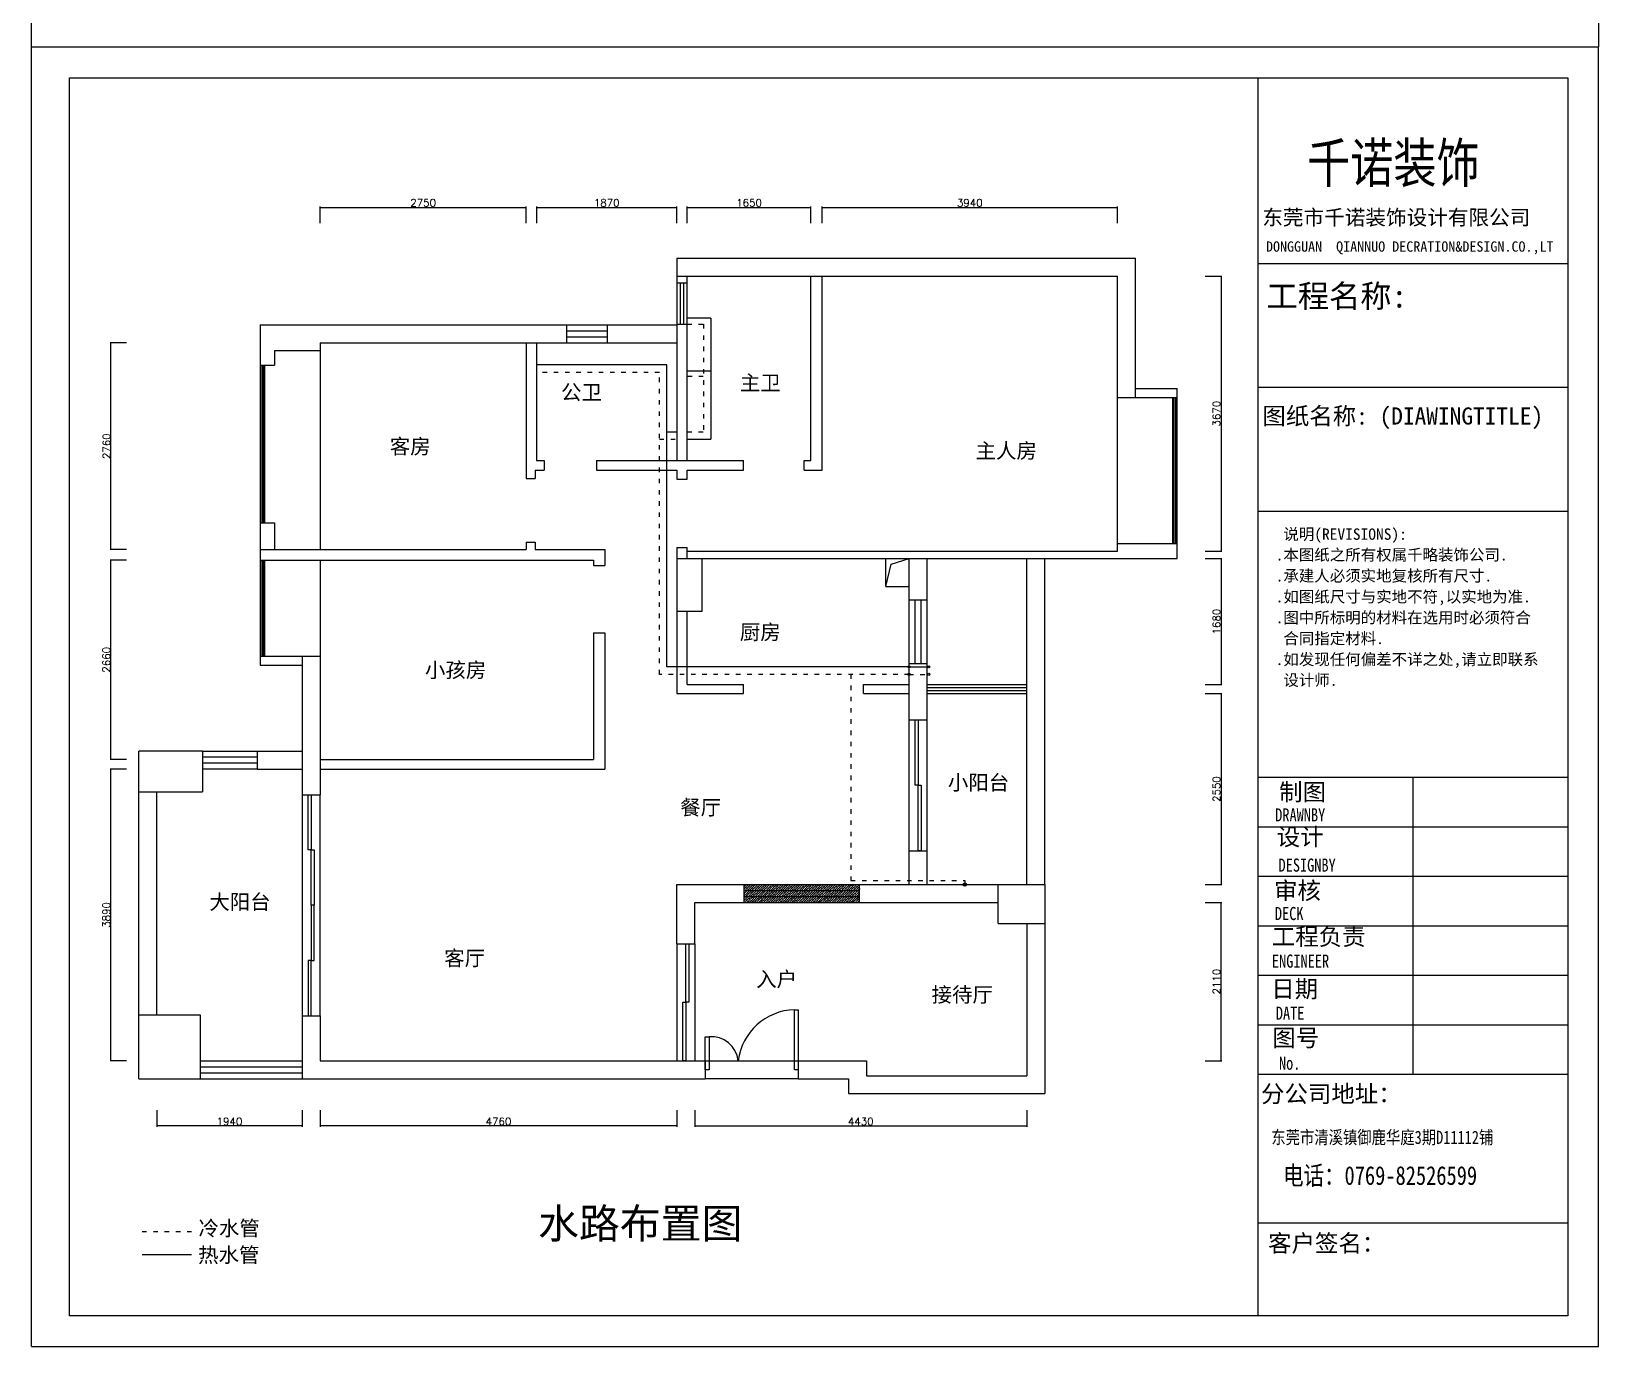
# Model space of a CAD drawing. Header units: millimetres. Extents: x 1149180 to 1411665549, y -85375798 to -28940.
# Drawn here: x 1149182 to 1170099, y -150367 to -132814 of the extents above; entities that cross this region are included whole.
import ezdxf

# ---------------------------------------------------------------- set-up
doc = ezdxf.new("R2010")
doc.units = ezdxf.units.MM
doc.header["$PDMODE"] = 35
doc.linetypes.add('ACAD_ISO03W100', pattern=[30, 12, -18])
for name, color, linetype in [('GSHTK', 7, 'Continuous'), ('TEXT', 3, 'Continuous'), ('图框', 7, 'Continuous')]:
    doc.layers.add(name, color=color, linetype=linetype)
doc.styles.get("Standard").update_dxf_attribs({"font": 'txt', "bigfont": 'gbcbig.shx'})
doc.styles.add('仿宋', font='SimSun.ttf')
doc.styles.add('宋体字', font='NSimSun.ttf', dxfattribs={"width": 0.8, "height": 120})
doc.dimstyles.new('ISO-25', dxfattribs={"dimtxt": 100, "dimasz": 2.5, "dimexe": 10, "dimexo": 30, "dimgap": 10, "dimtad": 1, "dimdec": 0, "dimtxsty": 'Standard', "dimblk": 'ARCHTICK', "dimcen": 2.5, "dimclrd": 8, "dimclre": 8, "dimclrt": 3, "dimadec": 0, "dimazin": 0, "dimtfac": 1, "dimtdec": 0, "dimtmove": 0, "dimatfit": 3, "dimldrblk": 'DOT', "dimfxl": 1.25, "dimarcsym": 0})

# ---------------------------------------------------------------- blocks, each defined once
blk = doc.blocks.new('_ArchTick')
at = {"color": 0, "linetype": 'ByBlock', "const_width": 0.15}
blk.add_lwpolyline([(-0.5, -0.5), (0.5, 0.5)], dxfattribs=at)
blk = doc.blocks.new('*D569')
at = {"color": 8, "lineweight": -2}
for p, q in [((1153036, -147212), (1153036, -147432)), ((1157796, -147212), (1157796, -147432)), ((1157796, -147422), (1153036, -147422))]:
    blk.add_line(p, q, dxfattribs=at)
at = {"layer": 'Defpoints', "color": 0}
for p in [(1153036, -147182), (1157796, -147182), (1153036, -147422)]:
    blk.add_point(p, dxfattribs=at)
at = {"color": 8, "lineweight": -2, "xscale": 2.5, "yscale": 2.5, "zscale": 2.5, "rotation": 180}
blk.add_blockref('_ArchTick', (1153036, -147422), dxfattribs=at)
at = {"color": 8, "lineweight": -2, "xscale": 2.5, "yscale": 2.5, "zscale": 2.5}
blk.add_blockref('_ArchTick', (1157796, -147422), dxfattribs=at)
at = {"color": 3, "insert": (1155416, -147362), "char_height": 100, "attachment_point": 5}
blk.add_mtext('4760', dxfattribs=at)
blk = doc.blocks.new('_Dot')
at = {"color": 0, "linetype": 'ByBlock', "lineweight": -2}
blk.add_line((-0.5, 0), (-1, 0), dxfattribs=at)
at = {"color": 0, "linetype": 'ByBlock', "const_width": 0.5}
blk.add_lwpolyline([(-0.25, 0, 1), (0.25, 0, 1)], format="xyb", close=True, dxfattribs=at)
blk = doc.blocks.new('*D570')
at = {"color": 8, "lineweight": -2}
for p, q in [((1158036, -147212), (1158036, -147432)), ((1162466, -147212), (1162466, -147432)), ((1158036, -147422), (1162466, -147422))]:
    blk.add_line(p, q, dxfattribs=at)
at = {"layer": 'Defpoints', "color": 0}
for p in [(1158036, -147182), (1162466, -147182), (1162466, -147422)]:
    blk.add_point(p, dxfattribs=at)
at = {"color": 8, "lineweight": -2, "xscale": 2.5, "yscale": 2.5, "zscale": 2.5, "rotation": 180}
blk.add_blockref('_ArchTick', (1158036, -147422), dxfattribs=at)
at = {"color": 8, "lineweight": -2, "xscale": 2.5, "yscale": 2.5, "zscale": 2.5}
blk.add_blockref('_ArchTick', (1162466, -147422), dxfattribs=at)
at = {"color": 3, "insert": (1160251, -147362), "char_height": 100, "attachment_point": 5}
blk.add_mtext('4430', dxfattribs=at)
blk = doc.blocks.new('*D571')
at = {"color": 8, "lineweight": -2}
for p, q in [((1150856, -147212), (1150856, -147432)), ((1152796, -147212), (1152796, -147432)), ((1152796, -147422), (1150856, -147422))]:
    blk.add_line(p, q, dxfattribs=at)
at = {"layer": 'Defpoints', "color": 0}
for p in [(1150856, -147182), (1152796, -147182), (1150856, -147422)]:
    blk.add_point(p, dxfattribs=at)
at = {"color": 8, "lineweight": -2, "xscale": 2.5, "yscale": 2.5, "zscale": 2.5, "rotation": 180}
blk.add_blockref('_ArchTick', (1150856, -147422), dxfattribs=at)
at = {"color": 8, "lineweight": -2, "xscale": 2.5, "yscale": 2.5, "zscale": 2.5}
blk.add_blockref('_ArchTick', (1152796, -147422), dxfattribs=at)
at = {"color": 3, "insert": (1151826, -147362), "char_height": 100, "attachment_point": 5}
blk.add_mtext('1940', dxfattribs=at)
blk = doc.blocks.new('*D572')
at = {"color": 8, "lineweight": -2}
for p, q in [((1150453, -142661), (1150233, -142661)), ((1150243, -146551), (1150243, -142661)), ((1150453, -146551), (1150233, -146551))]:
    blk.add_line(p, q, dxfattribs=at)
at = {"layer": 'Defpoints', "color": 0}
for p in [(1150243, -142661), (1150483, -142661), (1150483, -146551)]:
    blk.add_point(p, dxfattribs=at)
at = {"color": 8, "lineweight": -2, "xscale": 2.5, "yscale": 2.5, "zscale": 2.5}
for p, rotation in [((1150243, -142661), 90), ((1150243, -146551), 270)]:
    blk.add_blockref('_ArchTick', p, dxfattribs=dict(at, rotation=rotation))
at = {"color": 3, "insert": (1150183, -144606), "char_height": 100, "attachment_point": 5, "rotation": 90}
blk.add_mtext('3890', dxfattribs=at)
blk = doc.blocks.new('*D573')
at = {"color": 8, "lineweight": -2}
for p, q in [((1150453, -139871), (1150233, -139871)), ((1150243, -142531), (1150243, -139871)), ((1150453, -142531), (1150233, -142531))]:
    blk.add_line(p, q, dxfattribs=at)
at = {"layer": 'Defpoints', "color": 0}
for p in [(1150243, -139871), (1150483, -139871), (1150483, -142531)]:
    blk.add_point(p, dxfattribs=at)
at = {"color": 8, "lineweight": -2, "xscale": 2.5, "yscale": 2.5, "zscale": 2.5}
for p, rotation in [((1150243, -139871), 90), ((1150243, -142531), 270)]:
    blk.add_blockref('_ArchTick', p, dxfattribs=dict(at, rotation=rotation))
at = {"color": 3, "insert": (1150183, -141201), "char_height": 100, "attachment_point": 5, "rotation": 90}
blk.add_mtext('2660', dxfattribs=at)
blk = doc.blocks.new('*D574')
at = {"color": 8, "lineweight": -2}
for p, q in [((1150453, -136971), (1150234, -136971)), ((1150244, -139731), (1150244, -136971)), ((1150453, -139731), (1150234, -139731))]:
    blk.add_line(p, q, dxfattribs=at)
at = {"layer": 'Defpoints', "color": 0}
for p in [(1150244, -136971), (1150483, -136971), (1150483, -139731)]:
    blk.add_point(p, dxfattribs=at)
at = {"color": 8, "lineweight": -2, "xscale": 2.5, "yscale": 2.5, "zscale": 2.5}
for p, rotation in [((1150244, -136971), 90), ((1150244, -139731), 270)]:
    blk.add_blockref('_ArchTick', p, dxfattribs=dict(at, rotation=rotation))
at = {"color": 3, "insert": (1150184, -138351), "char_height": 100, "attachment_point": 5, "rotation": 90}
blk.add_mtext('2760', dxfattribs=at)
blk = doc.blocks.new('*D575')
at = {"color": 8, "lineweight": -2}
for p, q in [((1153036, -135373), (1153036, -135153)), ((1153036, -135163), (1155786, -135163)), ((1155786, -135373), (1155786, -135153))]:
    blk.add_line(p, q, dxfattribs=at)
at = {"layer": 'Defpoints', "color": 0}
for p in [(1155786, -135163), (1153036, -135403), (1155786, -135403)]:
    blk.add_point(p, dxfattribs=at)
at = {"color": 8, "lineweight": -2, "xscale": 2.5, "yscale": 2.5, "zscale": 2.5, "rotation": 180}
blk.add_blockref('_ArchTick', (1153036, -135163), dxfattribs=at)
at = {"color": 8, "lineweight": -2, "xscale": 2.5, "yscale": 2.5, "zscale": 2.5}
blk.add_blockref('_ArchTick', (1155786, -135163), dxfattribs=at)
at = {"color": 3, "insert": (1154411, -135103), "char_height": 100, "attachment_point": 5}
blk.add_mtext('2750', dxfattribs=at)
blk = doc.blocks.new('*D576')
at = {"color": 8, "lineweight": -2}
for p, q in [((1155926, -135373), (1155926, -135153)), ((1155926, -135163), (1157796, -135163)), ((1157796, -135373), (1157796, -135153))]:
    blk.add_line(p, q, dxfattribs=at)
at = {"layer": 'Defpoints', "color": 0}
for p in [(1157796, -135163), (1155926, -135403), (1157796, -135403)]:
    blk.add_point(p, dxfattribs=at)
at = {"color": 8, "lineweight": -2, "xscale": 2.5, "yscale": 2.5, "zscale": 2.5, "rotation": 180}
blk.add_blockref('_ArchTick', (1155926, -135163), dxfattribs=at)
at = {"color": 8, "lineweight": -2, "xscale": 2.5, "yscale": 2.5, "zscale": 2.5}
blk.add_blockref('_ArchTick', (1157796, -135163), dxfattribs=at)
at = {"color": 3, "insert": (1156861, -135103), "char_height": 100, "attachment_point": 5}
blk.add_mtext('1870', dxfattribs=at)
blk = doc.blocks.new('*D577')
at = {"color": 8, "lineweight": -2}
for p, q in [((1157936, -135373), (1157936, -135153)), ((1157936, -135163), (1159586, -135163)), ((1159586, -135373), (1159586, -135153))]:
    blk.add_line(p, q, dxfattribs=at)
at = {"layer": 'Defpoints', "color": 0}
for p in [(1159586, -135163), (1157936, -135403), (1159586, -135403)]:
    blk.add_point(p, dxfattribs=at)
at = {"color": 8, "lineweight": -2, "xscale": 2.5, "yscale": 2.5, "zscale": 2.5, "rotation": 180}
blk.add_blockref('_ArchTick', (1157936, -135163), dxfattribs=at)
at = {"color": 8, "lineweight": -2, "xscale": 2.5, "yscale": 2.5, "zscale": 2.5}
blk.add_blockref('_ArchTick', (1159586, -135163), dxfattribs=at)
at = {"color": 3, "insert": (1158761, -135103), "char_height": 100, "attachment_point": 5}
blk.add_mtext('1650', dxfattribs=at)
blk = doc.blocks.new('*D578')
at = {"color": 8, "lineweight": -2}
for p, q in [((1159736, -135373), (1159736, -135153)), ((1159736, -135163), (1163676, -135163)), ((1163676, -135373), (1163676, -135153))]:
    blk.add_line(p, q, dxfattribs=at)
at = {"layer": 'Defpoints', "color": 0}
for p in [(1163676, -135163), (1159736, -135403), (1163676, -135403)]:
    blk.add_point(p, dxfattribs=at)
at = {"color": 8, "lineweight": -2, "xscale": 2.5, "yscale": 2.5, "zscale": 2.5, "rotation": 180}
blk.add_blockref('_ArchTick', (1159736, -135163), dxfattribs=at)
at = {"color": 8, "lineweight": -2, "xscale": 2.5, "yscale": 2.5, "zscale": 2.5}
blk.add_blockref('_ArchTick', (1163676, -135163), dxfattribs=at)
at = {"color": 3, "insert": (1161706, -135103), "char_height": 100, "attachment_point": 5}
blk.add_mtext('3940', dxfattribs=at)
blk = doc.blocks.new('*D579')
at = {"color": 8, "lineweight": -2}
for p, q in [((1164849, -136081), (1165069, -136081)), ((1165059, -136081), (1165059, -139751)), ((1164849, -139751), (1165069, -139751))]:
    blk.add_line(p, q, dxfattribs=at)
at = {"layer": 'Defpoints', "color": 0}
for p in [(1164819, -136081), (1164819, -139751), (1165059, -139751)]:
    blk.add_point(p, dxfattribs=at)
at = {"color": 8, "lineweight": -2, "xscale": 2.5, "yscale": 2.5, "zscale": 2.5}
for p, rotation in [((1165059, -136081), 90), ((1165059, -139751), 270)]:
    blk.add_blockref('_ArchTick', p, dxfattribs=dict(at, rotation=rotation))
at = {"color": 3, "insert": (1164999, -137916), "char_height": 100, "attachment_point": 5, "rotation": 90}
blk.add_mtext('3670', dxfattribs=at)
blk = doc.blocks.new('*D580')
at = {"color": 8, "lineweight": -2}
for p, q in [((1164849, -139851), (1165069, -139851)), ((1165059, -139851), (1165059, -141531)), ((1164849, -141531), (1165069, -141531))]:
    blk.add_line(p, q, dxfattribs=at)
at = {"layer": 'Defpoints', "color": 0}
for p in [(1164819, -139851), (1164819, -141531), (1165059, -141531)]:
    blk.add_point(p, dxfattribs=at)
at = {"color": 8, "lineweight": -2, "xscale": 2.5, "yscale": 2.5, "zscale": 2.5}
for p, rotation in [((1165059, -139851), 90), ((1165059, -141531), 270)]:
    blk.add_blockref('_ArchTick', p, dxfattribs=dict(at, rotation=rotation))
at = {"color": 3, "insert": (1164999, -140691), "char_height": 100, "attachment_point": 5, "rotation": 90}
blk.add_mtext('1680', dxfattribs=at)
blk = doc.blocks.new('*D581')
at = {"color": 8, "lineweight": -2}
for p, q in [((1164849, -141651), (1165069, -141651)), ((1165059, -141651), (1165059, -144201)), ((1164849, -144201), (1165069, -144201))]:
    blk.add_line(p, q, dxfattribs=at)
at = {"layer": 'Defpoints', "color": 0}
for p in [(1164819, -141651), (1164819, -144201), (1165059, -144201)]:
    blk.add_point(p, dxfattribs=at)
at = {"color": 8, "lineweight": -2, "xscale": 2.5, "yscale": 2.5, "zscale": 2.5}
for p, rotation in [((1165059, -141651), 90), ((1165059, -144201), 270)]:
    blk.add_blockref('_ArchTick', p, dxfattribs=dict(at, rotation=rotation))
at = {"color": 3, "insert": (1164999, -142926), "char_height": 100, "attachment_point": 5, "rotation": 90}
blk.add_mtext('2550', dxfattribs=at)
blk = doc.blocks.new('*D582')
at = {"color": 8, "lineweight": -2}
for p, q in [((1164849, -144441), (1165069, -144441)), ((1165059, -146551), (1165059, -144441)), ((1164849, -146551), (1165069, -146551))]:
    blk.add_line(p, q, dxfattribs=at)
at = {"layer": 'Defpoints', "color": 0}
for p in [(1164819, -144441), (1165059, -144441), (1164819, -146551)]:
    blk.add_point(p, dxfattribs=at)
at = {"color": 8, "lineweight": -2, "xscale": 2.5, "yscale": 2.5, "zscale": 2.5}
for p, rotation in [((1165059, -144441), 90), ((1165059, -146551), 270)]:
    blk.add_blockref('_ArchTick', p, dxfattribs=dict(at, rotation=rotation))
at = {"color": 3, "insert": (1164999, -145496), "char_height": 100, "attachment_point": 5, "rotation": 90}
blk.add_mtext('2110', dxfattribs=at)
blk = doc.blocks.new('324SDASD32')
at = {"color": 8}
blk.add_line((1149692, -28527), (1149692, -12006), dxfattribs=at)
at = {"layer": '图框', "color": 3}
for p, q in [((1149183, -28940), (1149184, -11593)), ((1149184, -11593), (1170099, -11593)), ((1170099, -28940), (1170099, -11593)), ((1149183, -28940), (1170099, -28940))]:
    blk.add_line(p, q, dxfattribs=at)
at = {"layer": '图框', "color": 8}
for p, q in [((1149692, -12006), (1169686, -12006)), ((1165556, -28527), (1165556, -12006)), ((1169686, -12006), (1169686, -28527)), ((1165556, -14484), (1169686, -14484)), ((1165556, -16136), (1169686, -16136)), ((1165556, -17788), (1169686, -17788)), ((1165556, -21340), (1169686, -21340)), ((1167621, -21340), (1167621, -25305)), ((1165556, -22001), (1169686, -22001)), ((1165556, -22662), (1169686, -22662)), ((1165556, -23323), (1169686, -23323)), ((1165556, -23983), (1169686, -23983)), ((1165556, -24644), (1169686, -24644)), ((1165556, -25305), (1169686, -25305)), ((1165556, -27288), (1169686, -27288)), ((1169686, -28527), (1149692, -28527))]:
    blk.add_line(p, q, dxfattribs=at)
at = {"layer": '图框', "color": 1, "style": '宋体字', "width": 0.8}
for s, height, p in [('千诺装饰', 528, (1166208, -13406)), ('DRAWNBY', 175.3, (1165783, -21931)), ('DESIGNBY', 175.3, (1165827, -22601)), ('DECK', 175.3, (1165779, -23247)), ('ENGINEER', 175.3, (1165739, -23882)), ('DATE', 175.3, (1165791, -24577)), ('No.', 175.3, (1165833, -25244)), ('东莞市清溪镇御鹿华庭3期D11112铺', 175.26, (1165731, -26234)), ('电话：0769-82526599', 250.14, (1165889, -26781))]:
    blk.add_text(s, height=height, dxfattribs=at).set_placement(p)
at = {"layer": '图框', "color": 1, "style": '仿宋'}
for s, height, p in [('东莞市千诺装饰设计有限公司', 201.78, (1165610, -13970)), ('DONGGUAN  QIANNUO DECRATION&DESIGN.CO.,LT', 137.58, (1165660, -14327)), ('工程名称:', 305.7, (1165667, -15072)), ('图纸名称: (DIAWINGTITLE)', 229.29, (1165612, -16634)), ('     说明(REVISIONS):', 151.33, (1165377, -18172)), ('    .本图纸之所有权属千略装饰公司.', 151.33, (1165377, -18448)), ('    .承建人必须实地复核所有尺寸.', 151.33, (1165377, -18728)), ('    .如图纸尺寸与实地不符,以实地为准.', 151.33, (1165377, -19007)), ('    .图中所标明的材料在选用时必须符合', 151.33, (1165377, -19286)), ('     合同指定材料.', 151.33, (1165377, -19564)), ('    .如发现任何偏差不详之处,请立即联系', 151.33, (1165377, -19843)), ('     设计师.', 151.3, (1165377, -20120)), ('制图', 229.3, (1165835, -21652)), ('设计', 229.3, (1165804, -22250)), ('审核', 229.3, (1165767, -22968)), ('工程负责', 229.3, (1165738, -23582)), ('日期', 229.3, (1165730, -24280)), ('图号', 229.3, (1165744, -24933)), ('分公司地址：', 229.3, (1165594, -25680)), ('客户签名：', 229.3, (1165688, -27674))]:
    blk.add_text(s, height=height, dxfattribs=at).set_placement(p)

msp = doc.modelspace()

# ---------------------------------------------------------------- hatches: boundary and pattern name
at = {"layer": 'GSHTK'}
h = msp.add_hatch(dxfattribs=at)
h.set_pattern_fill('ANSI36', color=1, scale=7, style=0)
h.set_pattern_definition([(45, (2323.773, -118700.943), (11.78658616, 43.2174826), [55.5625, -11.1125, 0, -11.1125])])
h.paths.add_polyline_path([(1160235.8, -144201), (1158695.8, -144201), (1158695.8, -144281), (1160235.8, -144281)])
h.paths.add_polyline_path([(1160235.8, -144281), (1158695.8, -144281), (1158695.8, -144361), (1160235.8, -144361)])
h.paths.add_polyline_path([(1160235.8, -144361), (1158695.8, -144361), (1158695.8, -144441), (1160235.8, -144441)])

# ---------------------------------------------------------------- linework, layer by layer
at = {"color": 8}
for p, q in [((1157795.8, -135841), (1157795.8, -138541)), ((1157795.8, -135841), (1163915.8, -135841)), ((1163915.8, -137701), (1163915.8, -135841)), ((1157795.8, -136081), (1163675.8, -136081)), ((1157935.8, -138541), (1157935.8, -136081)), ((1159585.8, -138541), (1159585.8, -136081)), ((1159735.8, -138671), (1159735.8, -136081)), ((1163675.8, -139751), (1163675.8, -136081)), ((1157795.8, -136171), (1157935.8, -136171)), ((1152235.8, -136731), (1152235.8, -141271)), ((1152235.8, -136731), (1157795.8, -136731)), ((1156325.8, -136731), (1156325.8, -136971)), ((1156865.8, -136731), (1156865.8, -136971)), ((1157795.8, -136721), (1157935.8, -136721)), ((1153035.8, -136971), (1153035.8, -139731)), ((1153035.8, -136971), (1157795.8, -136971)), ((1155785.8, -136971), (1155785.8, -138671)), ((1155925.8, -136971), (1155925.8, -138541)), ((1152425.8, -137071), (1152425.8, -137271)), ((1152425.8, -137071), (1153035.8, -137071)), ((1152235.8, -137271), (1152425.8, -137271)), ((1152295.8, -137271), (1152295.8, -139371)), ((1163915.8, -137581), (1164475.8, -137581)), ((1164475.8, -139851), (1164475.8, -137581)), ((1163675.8, -137701), (1164475.8, -137701)), ((1164415.8, -139651), (1164415.8, -137701)), ((1155785.8, -138671), (1155785.8, -138781)), ((1155905.8, -138671), (1156025.8, -138671)), ((1155905.8, -138671), (1155905.8, -138781)), ((1155925.8, -138541), (1156025.8, -138541)), ((1156025.8, -138541), (1156025.8, -138671)), ((1156725.8, -138541), (1156725.8, -138671)), ((1156725.8, -138541), (1157795.8, -138541)), ((1156725.8, -138671), (1157795.8, -138671)), ((1157795.8, -138541), (1158685.8, -138541)), ((1157795.8, -138671), (1157795.8, -138791)), ((1157935.8, -138671), (1158685.8, -138671)), ((1157935.8, -138791), (1157935.8, -138671)), ((1158685.8, -138671), (1158685.8, -138541)), ((1159495.8, -138541), (1159585.8, -138541)), ((1159495.8, -138671), (1159495.8, -138541)), ((1159495.8, -138671), (1159735.8, -138671)), ((1155785.8, -138781), (1155905.8, -138781)), ((1157795.8, -138791), (1157935.8, -138791)), ((1152235.8, -139371), (1152425.8, -139371)), ((1152425.8, -139371), (1152425.8, -139731)), ((1155785.8, -139631), (1155905.8, -139631)), ((1155785.8, -139631), (1155785.8, -139731)), ((1155905.8, -139631), (1155905.8, -139731)), ((1157795.8, -139701), (1157795.8, -141651)), ((1157795.8, -139701), (1157935.8, -139701)), ((1157935.8, -139851), (1157935.8, -139701)), ((1163675.8, -139651), (1164475.8, -139651)), ((1152235.8, -139731), (1155785.8, -139731)), ((1152235.8, -139871), (1156685.8, -139871)), ((1152295.8, -139871), (1152295.8, -141151)), ((1153035.8, -139871), (1153035.8, -143001)), ((1155905.8, -139731), (1156835.8, -139731)), ((1156685.8, -139871), (1156685.8, -139941)), ((1156835.8, -139731), (1156835.8, -139941)), ((1157795.8, -139851), (1164475.8, -139851)), ((1157935.8, -139751), (1163675.8, -139751)), ((1158135.8, -140551), (1158135.8, -139851)), ((1160585.8, -140221), (1160585.8, -139851)), ((1160585.8, -140221), (1160654.8, -139923.2)), ((1160654.8, -139923.2), (1160895.8, -139851)), ((1160895.8, -142001), (1160895.8, -139851)), ((1161135.8, -142001), (1161135.8, -139851)), ((1162465.8, -144201), (1162465.8, -139851)), ((1162705.8, -144201), (1162705.8, -139851)), ((1156685.8, -139941), (1156835.8, -139941)), ((1160585.8, -140221), (1160895.8, -140221)), ((1157795.8, -140551), (1158135.8, -140551)), ((1157935.8, -141531), (1157935.8, -140551)), ((1160895.8, -140401), (1161135.8, -140401)), ((1156685.8, -140841), (1156685.8, -142531)), ((1156685.8, -140841), (1156835.8, -140841)), ((1156835.8, -140841), (1156835.8, -142661)), ((1152235.8, -141151), (1153035.8, -141151)), ((1152795.8, -141151), (1152795.8, -143001)), ((1152235.8, -141271), (1152795.8, -141271)), ((1160895.8, -141251), (1161135.8, -141251)), ((1157935.8, -141531), (1158685.8, -141531)), ((1158685.8, -141651), (1158685.8, -141531)), ((1160285.8, -141531), (1160895.8, -141531)), ((1160285.8, -141651), (1160285.8, -141531)), ((1161135.8, -141531), (1162465.8, -141531)), ((1157795.8, -141651), (1158685.8, -141651)), ((1160285.8, -141651), (1160895.8, -141651)), ((1161135.8, -141651), (1162465.8, -141651)), ((1160895.8, -142001), (1161135.8, -142001)), ((1160895.8, -143751), (1160895.8, -142001)), ((1161135.8, -143751), (1161135.8, -142001)), ((1151465.8, -142421), (1150615.8, -142421)), ((1150615.8, -146791), (1150615.8, -142421)), ((1151465.8, -142421), (1151465.8, -142961)), ((1151465.8, -142421), (1152195.8, -142421)), ((1152195.8, -142421), (1152195.8, -142661)), ((1152195.8, -142421), (1152795.8, -142421)), ((1153035.8, -142531), (1156685.8, -142531)), ((1152195.8, -142661), (1151465.8, -142661)), ((1152195.8, -142661), (1152795.8, -142661)), ((1153035.8, -142661), (1156835.8, -142661)), ((1150615.8, -142961), (1151465.8, -142961)), ((1150855.8, -145941), (1150855.8, -142961)), ((1152795.8, -143001), (1153035.8, -143001)), ((1152795.8, -143001), (1152795.8, -145951)), ((1153035.8, -145951), (1153035.8, -143001)), ((1160895.8, -143751), (1161135.8, -143751)), ((1160895.8, -144201), (1160895.8, -143751)), ((1161135.8, -144201), (1161135.8, -143751)), ((1157795.8, -144201), (1162705.8, -144201)), ((1157795.8, -144991), (1157795.8, -144201)), ((1158695.8, -144441), (1158695.8, -144201)), ((1160235.8, -144441), (1160235.8, -144201)), ((1162085.8, -144721), (1162085.8, -144201)), ((1162705.8, -144201), (1162705.8, -146991)), ((1158035.8, -144991), (1158035.8, -144441)), ((1158035.8, -144441), (1162085.8, -144441)), ((1162085.8, -144721), (1162705.8, -144721)), ((1162465.8, -144721), (1162465.8, -146751)), ((1157795.8, -144991), (1157795.8, -146551)), ((1157795.8, -144991), (1158035.8, -144991)), ((1158035.8, -144991), (1158035.8, -146551)), ((1150615.8, -145941), (1151435.8, -145941)), ((1151435.8, -145941), (1151435.8, -146791)), ((1152795.8, -145951), (1152795.8, -146791)), ((1152795.8, -145951), (1153035.8, -145951)), ((1153035.8, -145951), (1153035.8, -146551)), ((1151435.8, -146551), (1152795.8, -146551)), ((1153035.8, -146551), (1158175.8, -146551)), ((1158175.8, -146551), (1158175.8, -146791)), ((1158175.8, -146551), (1159415.8, -146551)), ((1159415.8, -146551), (1159415.8, -146791)), ((1159415.8, -146551), (1160325.8, -146551)), ((1160325.8, -146551), (1160325.8, -146751)), ((1150615.8, -146791), (1151435.8, -146791)), ((1151435.8, -146791), (1152795.8, -146791)), ((1152795.8, -146791), (1158175.8, -146791)), ((1159415.8, -146791), (1158175.8, -146791)), ((1159415.8, -146791), (1160085.8, -146791)), ((1160085.8, -146791), (1160085.8, -146991)), ((1160325.8, -146751), (1162465.8, -146751)), ((1160085.8, -146991), (1162705.8, -146991))]:
    msp.add_line(p, q, dxfattribs=at)
at = {"color": 3}
for p, q in [((1157840.8, -136171), (1157840.8, -136721)), ((1157890.8, -136721), (1157890.8, -136171)), ((1156325.8, -136811), (1156865.8, -136811)), ((1156325.8, -136891), (1156865.8, -136891)), ((1152255.8, -137271), (1152255.8, -139371)), ((1152275.8, -137271), (1152275.8, -139371)), ((1164435.8, -139651), (1164435.8, -137701)), ((1164455.8, -139651), (1164455.8, -137701)), ((1152255.8, -139871), (1152255.8, -141151)), ((1152275.8, -139871), (1152275.8, -141151)), ((1160975.8, -141251), (1160975.8, -140401)), ((1161055.8, -141251), (1161055.8, -140401)), ((1161135.8, -141571), (1162465.8, -141571)), ((1161135.8, -141611), (1162465.8, -141611)), ((1152195.8, -142501), (1151465.8, -142501)), ((1152195.8, -142581), (1151465.8, -142581)), ((1158695.8, -144281), (1160235.8, -144281)), ((1158695.8, -144361), (1160235.8, -144361)), ((1151435.8, -146631), (1152795.8, -146631)), ((1151435.8, -146711), (1152795.8, -146711))]:
    msp.add_line(p, q, dxfattribs=at)
at = {"color": 4}
for points in [[(1161015.8, -142001), (1161015.8, -142876), (1160975.8, -142876), (1160975.8, -142001)], [(1152875.8, -143001), (1152915.8, -143001), (1152915.8, -143738.5), (1152875.8, -143738.5)], [(1161055.8, -142876), (1161055.8, -143751), (1161015.8, -143751), (1161015.8, -142876)], [(1152915.8, -143738.5), (1152955.8, -143738.5), (1152955.8, -144476), (1152915.8, -144476)], [(1152915.8, -145213.5), (1152955.8, -145213.5), (1152955.8, -144476), (1152915.8, -144476)], [(1157915.8, -144991), (1157955.8, -144991), (1157955.8, -145771), (1157915.8, -145771)], [(1152875.8, -145951), (1152915.8, -145951), (1152915.8, -145213.5), (1152875.8, -145213.5)], [(1157875.8, -145771), (1157915.8, -145771), (1157915.8, -146551), (1157875.8, -146551)], [(1159365.8, -145871), (1159415.8, -145871), (1159415.8, -146671), (1159365.8, -146671)], [(1158175.8, -146231), (1158225.8, -146231), (1158225.8, -146671), (1158175.8, -146671)]]:
    msp.add_lwpolyline(points, close=True, dxfattribs=at)
for centre, radius, start, end in [((1159388.4, -146649.6), 778.9, 91.66274, 172.73235), ((1158254.2, -146594.1), 364.2, 6.79418, 94.46718)]:
    msp.add_arc(centre, radius, start, end, dxfattribs=at)
at = {"layer": 'GSHTK', "color": 8}
for p, q in [((1158252.2, -136640), (1157935.8, -136640)), ((1157665, -137265.7), (1155925.8, -137265.7)), ((1158252.2, -137350), (1157935.8, -137350)), ((1160895.8, -141295.1), (1161160, -141295.1))]:
    msp.add_line(p, q, dxfattribs=at)
at = {"layer": 'GSHTK', "color": 7, "linetype": 'ACAD_ISO03W100', "ltscale": 5}
for p, q in [((1157935.8, -136721), (1158152.2, -136721)), ((1158152.2, -136721), (1158152.2, -138158.4)), ((1157565, -137365.7), (1155925.8, -137365.7)), ((1157565, -141395.1), (1157565, -137365.7)), ((1158150, -137420), (1157935.8, -137420)), ((1157565, -138258.4), (1157795.8, -138258.4)), ((1157935.8, -138158.4), (1158152.2, -138158.4)), ((1160895.8, -141395.1), (1157565, -141395.1)), ((1160118.5, -141395.1), (1160118.5, -144146.2)), ((1160895.8, -141395.1), (1161160, -141395.1)), ((1160118.5, -144146.2), (1161639.5, -144146.2)), ((1161639.5, -144146.2), (1161639.5, -144201)), ((1151320.8, -148833.1), (1150659.8, -148833.1))]:
    msp.add_line(p, q, dxfattribs=at)
at = {"layer": 'GSHTK', "color": 7}
for p, q in [((1158252.2, -136640), (1158252.2, -138258.4)), ((1157665, -141295.1), (1157665, -137265.7)), ((1157665, -138158.4), (1157795.8, -138158.4)), ((1157935.8, -138258.4), (1158252.2, -138258.4)), ((1160895.8, -141295.1), (1157665, -141295.1)), ((1150659.8, -149139.4), (1151320.8, -149139.4))]:
    msp.add_line(p, q, dxfattribs=at)
at = {"layer": 'GSHTK', "color": 8}
for centre, radius in [((1160895.8, -141295.1), 14.9), ((1160895.8, -141395.1), 14.9), ((1161160, -141295.1), 14.9), ((1161160, -141395.1), 14.9), ((1161639.5, -144201), 21.7)]:
    msp.add_circle(centre, radius, dxfattribs=at)

# ---------------------------------------------------------------- block references
at = {"layer": 'TEXT', "color": 3}
for p in [(0.4, -104080.7), (-0.6, -121427.5)]:
    msp.add_blockref('324SDASD32', p, dxfattribs=at)

# ---------------------------------------------------------------- texts
at = {"color": 1, "insert": (1155944.3, -148523.1), "char_height": 400, "width": 6276.822, "attachment_point": 1}
msp.add_mtext('{\\fSimSun|b0|i0|c134|p2;\\C8;水路布置图}', dxfattribs=at)
at = {"layer": 'GSHTK', "color": 1, "char_height": 200, "width": 1435.504, "attachment_point": 1}
for s, insert in [('\\pt200;{\\fSimSun|b0|i0|c134|p2;主卫}', (1158638, -137404.4)), ('\\pt200;{\\fSimSun|b0|i0|c134|p2;公卫}', (1156251, -137530.4)), ('\\pt200;{\\fSimSun|b0|i0|c134|p2;客房}', (1153965.8, -138253.2)), ('\\pt200;{\\fSimSun|b0|i0|c134|p2;主人房}', (1161783, -138311.4)), ('\\pt200;{\\fSimSun|b0|i0|c134|p2;厨房}', (1158638, -140731.4)), ('\\pt200;{\\fSimSun|b0|i0|c134|p2;小孩房}', (1154435, -141236.6)), ('\\pt300;{\\fSimSun|b0|i0|c134|p2;小阳台}', (1161413.9, -142738.8)), ('\\pt200;{\\fSimSun|b0|i0|c134|p2;餐厅}', (1157841.4, -143071.9)), ('\\pt300;{\\fSimSun|b0|i0|c134|p2;大阳台}', (1151557.1, -144331.5)), ('\\pt300;{\\fSimSun|b0|i0|c134|p2;客厅}', (1154692.2, -145083)), ('\\pt200;{\\fSimSun|b0|i0|c134|p2;入户}', (1158855, -145362.7)), ('\\pt200;{\\fSimSun|b0|i0|c134|p2;接待厅}', (1161197.3, -145569.5)), ('\\pt300;{\\fSimSun|b0|i0|c134|p2;冷水管}', (1151412.9, -148687.7)), ('\\pt300;{\\fSimSun|b0|i0|c134|p2;热水管}', (1151407.7, -149043.5))]:
    msp.add_mtext(s, dxfattribs=dict(at, insert=insert))

# ---------------------------------------------------------------- dimensions: what is measured, and where the dimension line sits
at = {"color": 8}
for base, p1, p2, picture, middle in [((1155785.8, -135162.9), (1153035.8, -135402.9), (1155785.8, -135402.9), '*D575', (1154410.8, -135102.9)), ((1157795.8, -135162.9), (1155925.8, -135402.9), (1157795.8, -135402.9), '*D576', (1156860.8, -135102.9)), ((1159585.8, -135162.9), (1157935.8, -135402.9), (1159585.8, -135402.9), '*D577', (1158760.8, -135102.9)), ((1163675.8, -135162.9), (1159735.8, -135402.9), (1163675.8, -135402.9), '*D578', (1161705.8, -135102.9)), ((1150855.8, -147422), (1152795.8, -147182), (1150855.8, -147182), '*D571', (1151825.8, -147362)), ((1153035.8, -147422), (1157795.8, -147182), (1153035.8, -147182), '*D569', (1155415.8, -147362)), ((1162465.8, -147422), (1158035.8, -147182), (1162465.8, -147182), '*D570', (1160250.8, -147362))]:
    dim = msp.add_linear_dim(base=base, p1=p1, p2=p2, dimstyle='ISO-25', dxfattribs=at)
    dim.commit()
    dim.dimension.update_dxf_attribs({"geometry": picture, "text_midpoint": middle})
for base, p1, p2, picture, middle in [((1165059, -139751), (1164819, -136081), (1164819, -139751), '*D579', (1164999, -137916)), ((1150243.8, -136971), (1150482.5, -139731), (1150482.5, -136971), '*D574', (1150183.8, -138351)), ((1150242.5, -139871), (1150482.5, -142531), (1150482.5, -139871), '*D573', (1150182.5, -141201)), ((1165059, -141531), (1164819, -139851), (1164819, -141531), '*D580', (1164999, -140691)), ((1165059, -144201), (1164819, -141651), (1164819, -144201), '*D581', (1164999, -142926)), ((1150242.5, -142661), (1150482.5, -146551), (1150482.5, -142661), '*D572', (1150182.5, -144606)), ((1165059, -144441), (1164819, -146551), (1164819, -144441), '*D582', (1164999, -145496))]:
    dim = msp.add_linear_dim(base=base, p1=p1, p2=p2, angle=90, dimstyle='ISO-25', dxfattribs=at)
    dim.commit()
    dim.dimension.update_dxf_attribs({"geometry": picture, "text_midpoint": middle})

doc.saveas('drawing.dxf')
